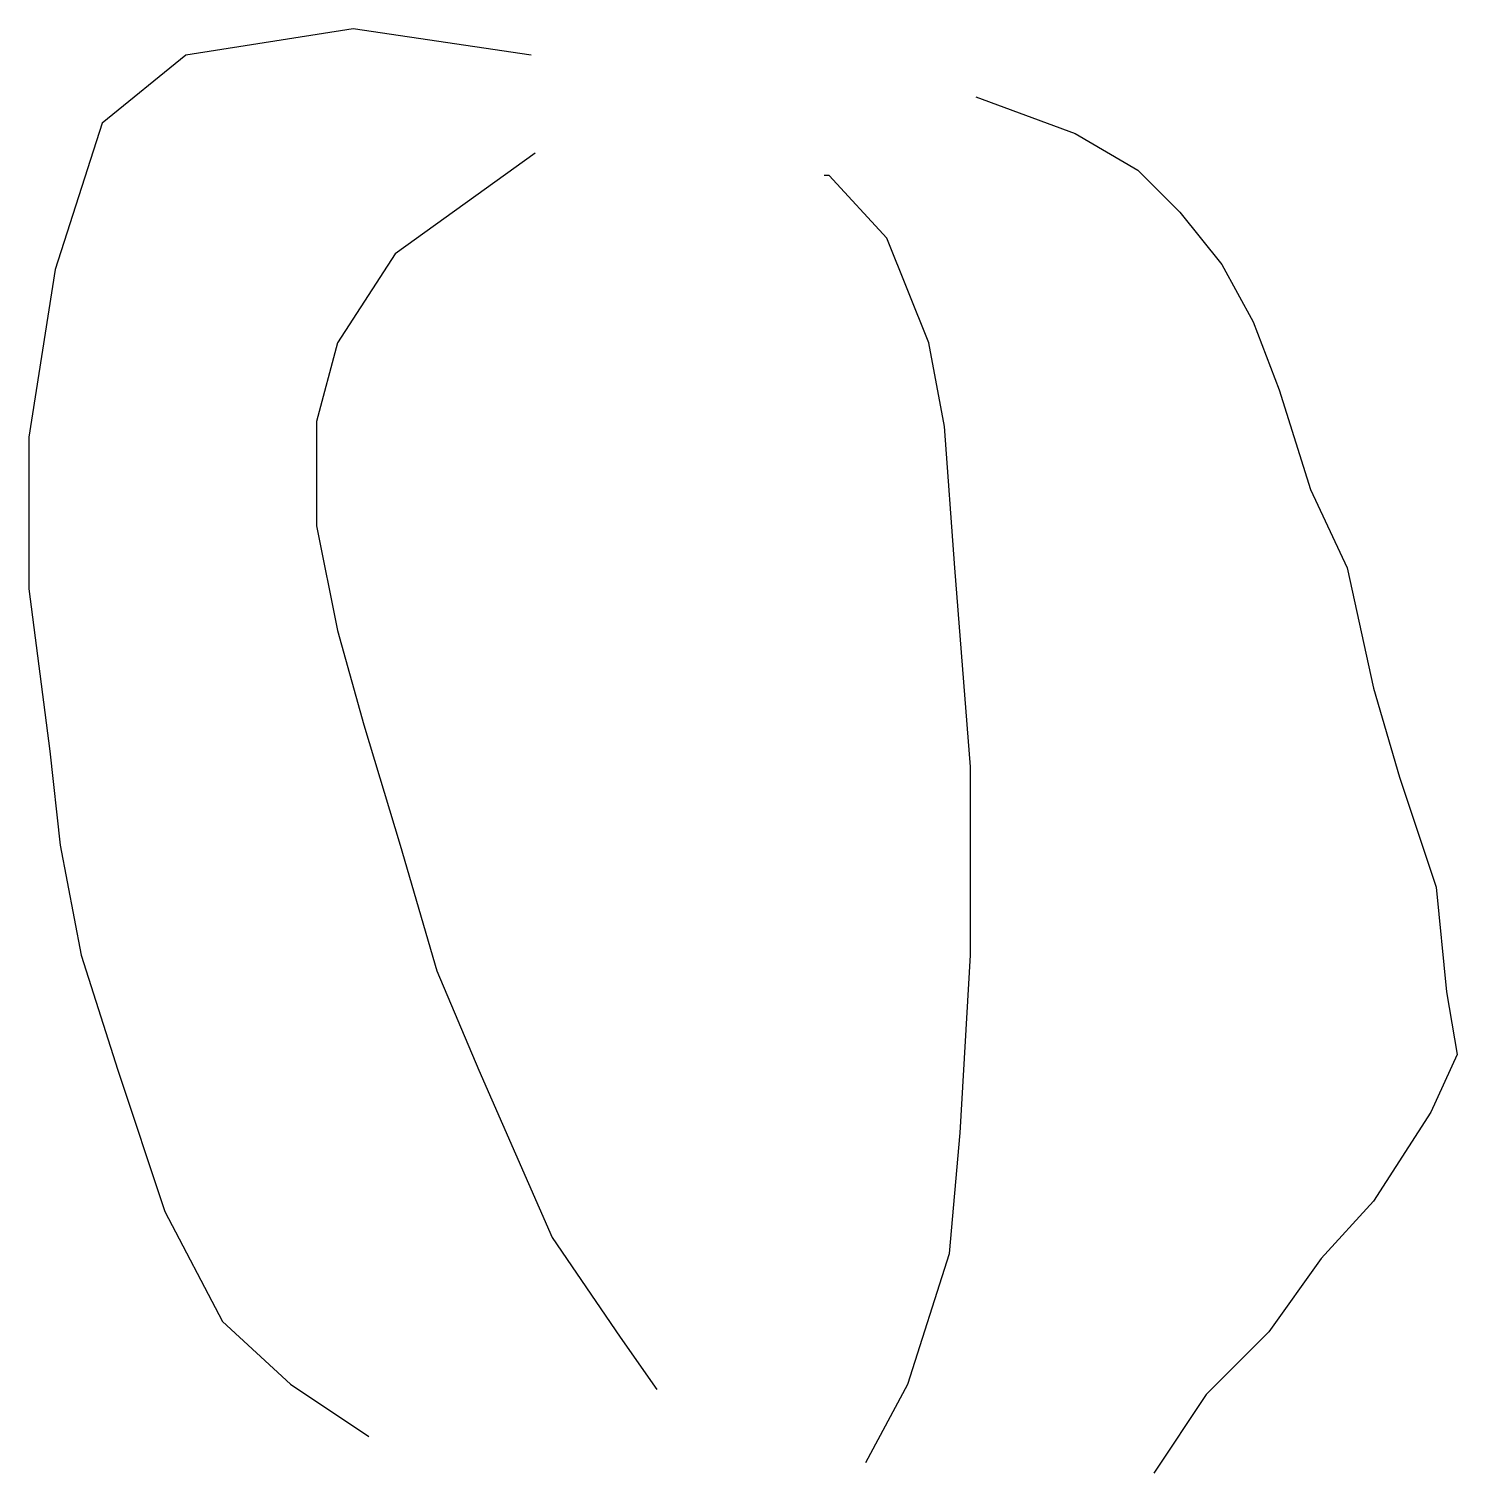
# Model space of a CAD drawing. Extents: x 79.6 to 131.2, y 102.7 to 154.9.
import ezdxf

# ---------------------------------------------------------------- set-up
doc = ezdxf.new("R2010")
doc.units = 0
doc.layers.add('Layer_1', color=7, linetype='CONTINUOUS')

msp = doc.modelspace()

# ---------------------------------------------------------------- linework, layer by layer
at = {"layer": 'Layer_1', "color": 7}
for points in [[(97.70684, 153.911894), (91.281246, 154.856834), (85.233628, 153.911894), (82.209819, 151.455045), (80.508923, 146.163375), (79.563985, 140.115765), (79.563985, 134.635105), (80.319937, 128.776475), (80.697913, 125.374686), (81.453864, 121.405936), (82.776781, 117.248206), (84.477673, 112.145526), (86.556544, 108.176776), (89.013388, 105.908916), (91.848211, 104.019036), (91.848211, 104.019036)], [(113.770826, 152.399985), (117.361606, 151.077065), (119.629456, 149.754155), (121.141366, 148.242245), (122.653266, 146.352365), (123.787196, 144.273495), (124.732136, 141.816655), (125.866065, 138.225875), (127.188985, 135.391055), (128.133925, 131.044335), (129.078865, 127.831535), (130.401775, 123.862786), (130.779755, 120.083026), (131.157735, 117.815166), (130.212795, 115.736296), (128.133925, 112.523496), (126.244045, 110.444626), (124.354166, 107.798796), (122.086306, 105.530936), (120.196426, 102.696116)], [(97.84858, 150.368365), (92.793152, 146.730345), (90.714281, 143.517545), (89.958329, 140.682725), (89.958329, 136.902965), (90.714281, 133.123205), (91.659222, 129.721415), (92.982138, 125.374686), (94.305055, 120.838976), (95.816961, 117.248206), (97.139877, 114.224396), (98.462793, 111.200586), (100.919636, 107.609806), (102.242556, 105.719926), (102.242556, 105.719926)], [(109.802076, 103.074096), (111.313986, 105.908916), (112.825886, 110.633616), (113.203866, 114.980346), (113.581836, 121.405936), (113.581836, 128.209515), (113.014876, 135.391055), (112.636896, 140.493735), (112.069936, 143.517545), (110.558026, 147.297305), (108.479166, 149.565165), (108.290176, 149.565165)]]:
    msp.add_lwpolyline(points, dxfattribs=at)

doc.saveas('drawing.dxf')
